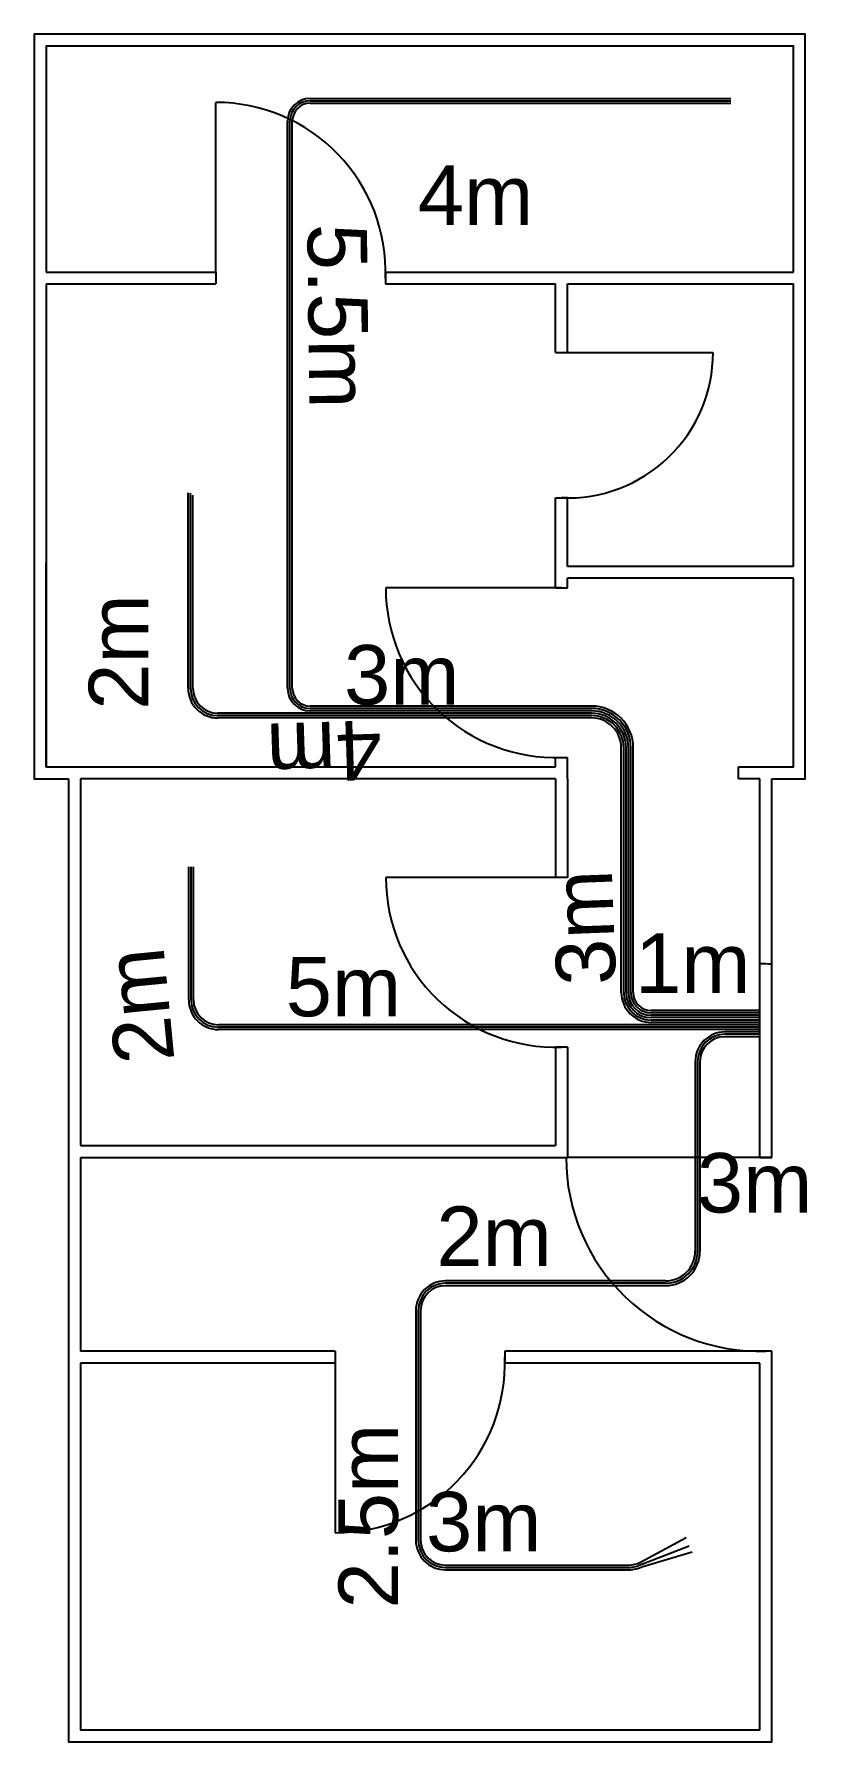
# Model space of a CAD drawing. Header units: millimetres. Extents: x 1432 to 2874, y 2485 to 4987.
# Drawn here: x 1432.35 to 1438.85, y 2485.11 to 2499.46 of the extents above; entities outside this region: 1.
import ezdxf

# ---------------------------------------------------------------- set-up
doc = ezdxf.new("R2010")
doc.units = ezdxf.units.MM
doc.layers.add('cint', color=76, linetype='Continuous')
doc.styles.get("Standard").update_dxf_attribs({"font": 'arial.ttf'})

msp = doc.modelspace()

# ---------------------------------------------------------------- linework, layer by layer
for p, q in [((1432.455, 2499.364), (1432.455, 2497.464)), ((1433.882, 2497.464), (1433.882, 2498.89)), ((1432.455, 2497.464), (1433.882, 2497.464)), ((1433.882, 2497.464), (1433.882, 2497.364)), ((1435.308, 2497.464), (1436.836, 2497.464)), ((1435.308, 2497.464), (1435.308, 2497.364)), ((1436.836, 2497.464), (1438.735, 2497.464)), ((1432.455, 2497.364), (1433.882, 2497.364)), ((1435.308, 2497.364), (1436.736, 2497.364)), ((1436.736, 2496.789), (1436.736, 2497.364)), ((1436.836, 2497.364), (1438.735, 2497.364)), ((1436.836, 2496.789), (1436.836, 2497.364)), ((1436.736, 2496.789), (1436.836, 2496.789)), ((1436.836, 2496.789), (1438.059, 2496.789)), ((1436.736, 2494.81), (1436.736, 2495.565)), ((1436.736, 2495.565), (1436.836, 2495.565)), ((1436.836, 2494.99), (1436.836, 2495.565)), ((1432.455, 2493.304), (1432.455, 2495.024)), ((1438.735, 2494.99), (1436.836, 2494.99)), ((1438.735, 2494.89), (1436.836, 2494.89)), ((1436.836, 2494.81), (1436.836, 2494.89)), ((1436.736, 2494.81), (1435.309, 2494.81)), ((1436.736, 2494.81), (1436.836, 2494.81)), ((1432.643, 2493.304), (1436.736, 2493.304)), ((1436.736, 2493.304), (1436.736, 2493.384)), ((1436.736, 2493.384), (1436.836, 2493.384)), ((1436.836, 2493.304), (1436.836, 2493.384)), ((1436.836, 2493.204), (1436.836, 2493.304)), ((1438.275, 2493.304), (1438.553, 2493.304)), ((1438.275, 2493.204), (1438.275, 2493.304)), ((1436.736, 2493.204), (1432.743, 2493.204)), ((1436.736, 2493.204), (1436.736, 2492.375)), ((1436.836, 2493.204), (1436.836, 2492.375)), ((1438.453, 2493.204), (1438.275, 2493.204)), ((1436.736, 2492.375), (1435.309, 2492.375)), ((1436.836, 2492.375), (1436.736, 2492.375)), ((1436.736, 2490.949), (1436.736, 2490.121)), ((1436.836, 2490.949), (1436.736, 2490.949)), ((1436.836, 2490.949), (1436.836, 2490.021)), ((1432.743, 2490.121), (1436.736, 2490.121)), ((1432.743, 2490.021), (1436.836, 2490.021)), ((1438.453, 2490.021), (1436.836, 2490.021)), ((1438.553, 2490.021), (1438.453, 2490.021)), ((1438.453, 2490.021), (1438.553, 2490.021)), ((1434.885, 2488.393), (1432.743, 2488.393)), ((1434.885, 2488.293), (1432.743, 2488.293)), ((1434.885, 2488.393), (1434.885, 2488.293)), ((1434.885, 2488.293), (1434.885, 2486.867)), ((1438.453, 2488.393), (1436.311, 2488.393)), ((1436.311, 2488.393), (1436.311, 2488.293)), ((1438.453, 2488.293), (1436.311, 2488.293)), ((1438.553, 2488.393), (1438.453, 2488.393)), ((1438.503, 2488.394), (1438.503, 2488.393)), ((1434.778, 2485.21), (1436.418, 2485.21)), ((1434.778, 2485.11), (1436.418, 2485.11))]:
    msp.add_line(p, q)
for points in [[(1438.553, 2493.204), (1438.835, 2493.204), (1438.835, 2499.464), (1432.355, 2499.464), (1432.355, 2493.204), (1432.643, 2493.204)], [(1438.735, 2497.464), (1438.735, 2499.364), (1432.455, 2499.364), (1432.455, 2497.464)], [(1433.882, 2497.464), (1433.882, 2497.414)], [(1435.307, 2497.414), (1435.308, 2497.414), (1435.308, 2497.464)], [(1432.455, 2497.364), (1432.455, 2493.304), (1432.643, 2493.304)], [(1438.735, 2494.99), (1438.735, 2497.364)], [(1436.786, 2496.789), (1436.836, 2496.789)], [(1436.836, 2495.565), (1436.786, 2495.565), (1436.786, 2495.566)], [(1438.553, 2493.304), (1438.735, 2493.304), (1438.735, 2494.89)], [(1436.786, 2494.81), (1436.736, 2494.81)], [(1436.736, 2493.384), (1436.786, 2493.384)], [(1432.643, 2493.204), (1432.643, 2485.11), (1434.778, 2485.11)], [(1432.743, 2493.204), (1432.743, 2490.121)], [(1438.453, 2490.021), (1438.453, 2493.204)], [(1438.553, 2490.021), (1438.553, 2493.204)], [(1436.786, 2492.375), (1436.736, 2492.375)], [(1436.736, 2490.949), (1436.786, 2490.949), (1436.786, 2490.95)], [(1432.743, 2490.021), (1432.743, 2488.393)], [(1438.453, 2490.021), (1438.503, 2490.021)], [(1432.743, 2488.293), (1432.743, 2485.21), (1434.778, 2485.21)], [(1434.885, 2488.343), (1434.885, 2488.293)], [(1436.311, 2488.293), (1436.311, 2488.343), (1436.31, 2488.343)], [(1436.418, 2485.11), (1438.553, 2485.11), (1438.553, 2488.393)], [(1436.418, 2485.21), (1438.453, 2485.21), (1438.453, 2488.293)], [(1438.503, 2488.393), (1438.453, 2488.393)]]:
    msp.add_lwpolyline(points)
msp.add_circle((2872.921, 4986.298), 0.72)
for centre, radius, start, end in [((1433.882, 2497.464), 1.426, 357.9907, 90), ((1436.836, 2496.789), 1.224, 267.6584, 0), ((1436.736, 2494.81), 1.427, 180, 272.0081), ((1436.736, 2492.375), 1.426, 180, 272.0093), ((1438.453, 2490.021), 1.628, 86.4779, 90), ((1438.453, 2490.021), 1.628, 180, 271.7602), ((1434.885, 2488.293), 1.426, 270, 2.009)]:
    msp.add_arc(centre, radius, start, end)
at = {"layer": 'cint'}
for p, q in [((1434.674, 2498.923), (1438.209, 2498.923)), ((1434.674, 2498.903), (1438.209, 2498.903)), ((1434.674, 2498.883), (1438.209, 2498.883)), ((1434.484, 2493.966), (1434.484, 2498.733)), ((1434.504, 2493.966), (1434.504, 2498.733)), ((1434.524, 2493.966), (1434.524, 2498.733)), ((1433.648, 2493.966), (1433.648, 2495.609)), ((1433.668, 2493.966), (1433.668, 2495.605)), ((1433.688, 2493.966), (1433.688, 2495.59)), ((1437.039, 2493.756), (1433.898, 2493.756)), ((1437.039, 2493.736), (1433.898, 2493.736)), ((1437.039, 2493.816), (1434.674, 2493.816)), ((1437.039, 2493.796), (1434.674, 2493.796)), ((1437.039, 2493.776), (1434.674, 2493.776)), ((1437.039, 2493.716), (1433.898, 2493.716)), ((1437.289, 2491.407), (1437.289, 2493.466)), ((1437.309, 2491.407), (1437.309, 2493.466)), ((1437.329, 2491.407), (1437.329, 2493.466)), ((1437.349, 2491.407), (1437.349, 2493.466)), ((1437.369, 2491.407), (1437.369, 2493.466)), ((1437.389, 2491.407), (1437.389, 2493.466)), ((1433.653, 2491.347), (1433.653, 2492.466)), ((1433.673, 2491.347), (1433.673, 2492.466)), ((1433.693, 2491.347), (1433.693, 2492.466)), ((1438.453, 2491.257), (1437.539, 2491.257)), ((1438.453, 2491.237), (1437.539, 2491.237)), ((1438.453, 2491.217), (1437.539, 2491.217)), ((1438.453, 2491.197), (1437.539, 2491.197)), ((1438.453, 2491.177), (1437.539, 2491.177)), ((1438.453, 2491.157), (1437.539, 2491.157)), ((1438.453, 2491.157), (1437.539, 2491.157)), ((1438.453, 2491.137), (1433.903, 2491.137)), ((1438.453, 2491.117), (1433.903, 2491.117)), ((1438.453, 2491.097), (1433.903, 2491.097)), ((1438.45, 2491.077), (1438.16, 2491.077)), ((1438.45, 2491.057), (1438.16, 2491.057)), ((1438.45, 2491.037), (1438.16, 2491.037)), ((1437.91, 2490.827), (1437.91, 2489.234)), ((1437.93, 2490.827), (1437.93, 2489.234)), ((1437.95, 2490.827), (1437.95, 2489.234)), ((1437.66, 2488.984), (1435.812, 2488.984)), ((1437.66, 2488.964), (1435.812, 2488.964)), ((1437.66, 2488.944), (1435.812, 2488.944)), ((1435.562, 2488.734), (1435.562, 2486.806)), ((1435.582, 2488.734), (1435.582, 2486.806)), ((1435.602, 2488.734), (1435.602, 2486.806)), ((1437.451, 2486.62), (1437.835, 2486.827)), ((1437.46, 2486.603), (1437.859, 2486.758)), ((1437.469, 2486.585), (1437.883, 2486.707)), ((1435.812, 2486.596), (1437.352, 2486.596)), ((1435.812, 2486.576), (1437.352, 2486.576)), ((1435.812, 2486.556), (1437.352, 2486.556))]:
    msp.add_line(p, q, dxfattribs=at)
for centre, radius, start, end in [((1434.674, 2498.733), 0.19, 90, 180), ((1434.674, 2498.733), 0.17, 90, 180), ((1434.674, 2498.733), 0.15, 90, 180), ((1433.898, 2493.966), 0.25, 180, 270), ((1433.898, 2493.966), 0.23, 180, 270), ((1433.898, 2493.966), 0.21, 180, 270), ((1434.674, 2493.966), 0.19, 180, 270), ((1434.674, 2493.966), 0.17, 180, 270), ((1434.674, 2493.966), 0.15, 180, 270), ((1437.039, 2493.466), 0.35, 0, 90), ((1437.039, 2493.466), 0.33, 0, 90), ((1437.039, 2493.466), 0.31, 0, 90), ((1437.039, 2493.466), 0.29, 0, 90), ((1437.039, 2493.466), 0.27, 0, 90), ((1437.039, 2493.466), 0.25, 0, 90), ((1433.903, 2491.347), 0.25, 180, 270), ((1433.903, 2491.347), 0.23, 180, 270), ((1433.903, 2491.347), 0.21, 180, 270), ((1437.539, 2491.407), 0.25, 180, 270), ((1437.539, 2491.407), 0.23, 180, 270), ((1437.539, 2491.407), 0.21, 180, 270), ((1437.539, 2491.407), 0.19, 180, 270), ((1437.539, 2491.407), 0.17, 180, 270), ((1437.539, 2491.407), 0.15, 180, 270), ((1438.16, 2490.827), 0.25, 90, 180), ((1438.16, 2490.827), 0.25, 90, 180), ((1438.16, 2490.827), 0.25, 90, 180), ((1438.16, 2490.827), 0.23, 90, 180), ((1438.16, 2490.827), 0.21, 90, 180), ((1437.66, 2489.234), 0.25, 270, 0), ((1437.66, 2489.234), 0.27, 270, 0), ((1437.66, 2489.234), 0.29, 270, 0), ((1435.812, 2488.734), 0.25, 90, 180), ((1435.812, 2488.734), 0.23, 90, 180), ((1435.812, 2488.734), 0.21, 90, 180), ((1435.812, 2486.806), 0.25, 180, 270), ((1435.812, 2486.806), 0.23, 180, 270), ((1435.812, 2486.806), 0.21, 180, 270), ((1437.352, 2486.806), 0.21, 270, 297.8792), ((1437.352, 2486.806), 0.23, 270, 297.8792), ((1437.352, 2486.806), 0.25, 270, 297.8792), ((1437.352, 2486.806), 0.25, 270, 297.8792), ((1437.352, 2486.806), 0.25, 270, 297.8792)]:
    msp.add_arc(centre, radius, start, end, dxfattribs=at)

# ---------------------------------------------------------------- texts
for s, p in [('4m', (1435.579, 2497.86)), ('3m', (1434.959, 2493.829)), ('1m', (1437.404, 2491.405)), ('5m', (1434.469, 2491.208)), ('3m', (1437.924, 2489.559)), ('2m', (1435.735, 2489.11)), ('3m', (1435.648, 2486.711))]:
    msp.add_text(s, height=0.5, dxfattribs=at).set_placement(p)
for s, rotation, p in [('5.5m', 270.6067, (1434.651, 2497.868)), ('2m', 90, (1433.313, 2493.785)), ('4m', 181.8112, (1435.27, 2493.698)), ('3m', 92.1421, (1437.245, 2491.478)), ('2m', 95.5328, (1433.534, 2490.838)), ('2.5m', 90, (1435.412, 2486.231))]:
    msp.add_text(s, height=0.5, rotation=rotation, dxfattribs=at).set_placement(p)

doc.saveas('drawing.dxf')
